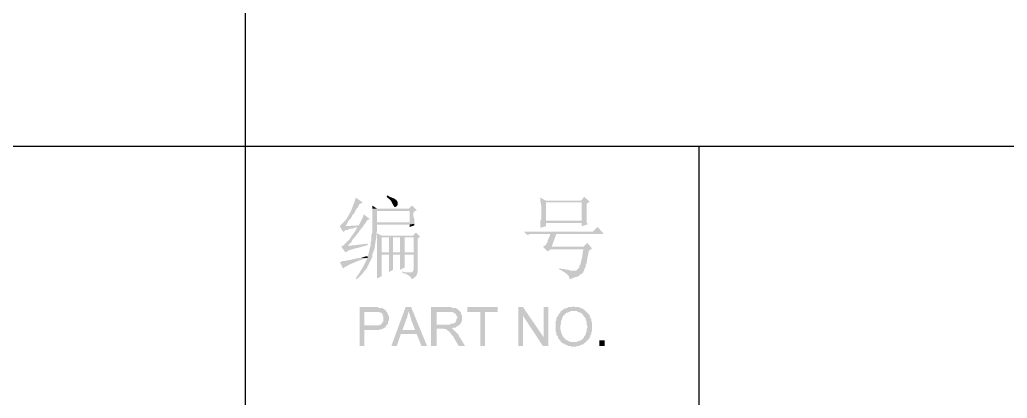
# Model space of a CAD drawing. Extents: x -5608 to -3197, y -2048 to 96.
# Drawn here: x -3684.9 to -3608, y -1258.9 to -1229.4 of the extents above; entities that cross this region are included whole.
import ezdxf

# ---------------------------------------------------------------- set-up
doc = ezdxf.new("R2010")
doc.units = 0
doc.header["$LTSCALE"] = 25.4
doc.header["$MEASUREMENT"] = 0
doc.layers.add('7文字层', color=3, linetype='CONTINUOUS')

msp = doc.modelspace()

# ---------------------------------------------------------------- hatches: boundary and pattern name
at = {"layer": '7文字层'}
h = msp.add_hatch(color=3, dxfattribs=at)
h.dxf.hatch_style = 2
h.paths.add_polyline_path([(-3658.747, -1243.246), (-3658.767, -1243.341), (-3658.809, -1243.48), (-3658.866, -1243.648), (-3658.933, -1243.832), (-3659.004, -1244.016), (-3659.072, -1244.185), (-3659.133, -1244.324), (-3659.179, -1244.42), (-3659.515, -1245.001), (-3659.982, -1245.47), (-3659.735, -1245.902), (-3659.673, -1245.902), (-3659.55, -1245.779), (-3659.426, -1245.779), (-3659.303, -1245.717), (-3659.179, -1245.655), (-3658.994, -1245.655), (-3658.623, -1245.532), (-3658.191, -1245.532), (-3659.55, -1245.47), (-3659.488, -1245.408), (-3659.303, -1245.037), (-3659.117, -1244.852), (-3658.994, -1244.605), (-3658.87, -1244.482), (-3658.685, -1244.111), (-3658.562, -1243.988), (-3658.438, -1243.74), (-3658.191, -1243.617)])
h = msp.add_hatch(color=3, dxfattribs=at)
h.dxf.hatch_style = 2
h.paths.add_polyline_path([(-3656.276, -1243.061), (-3656.338, -1243.185), (-3656.173, -1243.327), (-3656.069, -1243.422), (-3656.008, -1243.486), (-3655.971, -1243.539), (-3655.942, -1243.597), (-3655.903, -1243.68), (-3655.835, -1243.804), (-3655.721, -1243.988), (-3655.659, -1243.988), (-3655.597, -1243.926), (-3655.535, -1243.926), (-3655.471, -1243.771), (-3655.465, -1243.639), (-3655.507, -1243.527), (-3655.587, -1243.432), (-3655.696, -1243.352), (-3655.823, -1243.286), (-3655.958, -1243.231), (-3656.091, -1243.185)])
h = msp.add_hatch(color=3, dxfattribs=at)
h.dxf.hatch_style = 2
h.paths.add_polyline_path([(-3644.357, -1243.246), (-3644.357, -1243.555), (-3641.145, -1243.617), (-3641.145, -1245.037), (-3644.357, -1245.037), (-3644.357, -1245.223), (-3641.145, -1245.223), (-3641.145, -1245.47), (-3640.713, -1245.346), (-3640.713, -1245.223), (-3640.775, -1245.161), (-3640.775, -1244.79), (-3640.775, -1243.74), (-3640.528, -1243.555), (-3643.924, -1243.493)])
h = msp.add_hatch(color=3, dxfattribs=at)
h.dxf.hatch_style = 2
h.paths.add_polyline_path([(-3644.357, -1243.555), (-3644.327, -1243.736), (-3644.303, -1243.843), (-3644.29, -1243.976), (-3644.295, -1244.235), (-3644.295, -1244.914), (-3644.357, -1245.037), (-3643.924, -1245.037), (-3643.924, -1243.617), (-3641.145, -1243.617)])
h = msp.add_hatch(color=3, dxfattribs=at)
h.dxf.hatch_style = 2
h.paths.add_polyline_path([(-3640.96, -1243.185), (-3641.207, -1243.493), (-3643.924, -1243.493), (-3640.528, -1243.555)])
h = msp.add_hatch(color=3, dxfattribs=at)
h.dxf.hatch_style = 2
h.paths.add_polyline_path([(-3657.45, -1244.235), (-3657.45, -1245.161), (-3657.45, -1245.964), (-3657.512, -1246.149), (-3657.512, -1246.581), (-3657.573, -1246.705), (-3657.573, -1247.014), (-3657.635, -1247.137), (-3657.722, -1247.546), (-3657.82, -1247.94), (-3658.314, -1247.94), (-3657.82, -1247.94), (-3658.037, -1248.384), (-3658.244, -1248.769), (-3658.471, -1249.141), (-3658.747, -1249.546), (-3658.685, -1249.608), (-3658.422, -1249.39), (-3658.245, -1249.197), (-3658.088, -1248.993), (-3657.882, -1248.743), (-3657.635, -1248.249), (-3657.553, -1248.081), (-3657.488, -1247.969), (-3657.451, -1247.858), (-3657.45, -1247.693), (-3657.274, -1247.212), (-3657.203, -1246.705), (-3657.147, -1246.411), (-3657.105, -1246.034), (-3657.081, -1245.652), (-3657.079, -1245.346), (-3654.547, -1245.346), (-3654.177, -1245.284), (-3654.177, -1245.223), (-3657.079, -1245.161), (-3657.079, -1244.296), (-3654.547, -1244.296)])
h = msp.add_hatch(color=3, dxfattribs=at)
h.dxf.hatch_style = 2
h.paths.add_polyline_path([(-3657.45, -1243.864), (-3657.45, -1244.111), (-3657.079, -1244.111)])
h = msp.add_hatch(color=3, dxfattribs=at)
h.dxf.hatch_style = 2
h.paths.add_polyline_path([(-3654.362, -1243.864), (-3654.609, -1244.111), (-3657.45, -1244.111), (-3657.45, -1244.235), (-3654.547, -1244.296), (-3654.547, -1245.161), (-3657.079, -1245.161), (-3654.177, -1245.223), (-3654.172, -1245.047), (-3654.178, -1244.941), (-3654.193, -1244.88), (-3654.211, -1244.839), (-3654.229, -1244.792), (-3654.242, -1244.713), (-3654.247, -1244.577), (-3654.238, -1244.358), (-3653.991, -1244.235)])
h = msp.add_hatch(color=3, dxfattribs=at)
h.dxf.hatch_style = 2
h.paths.add_polyline_path([(-3658.129, -1244.543), (-3658.166, -1244.723), (-3658.277, -1244.968), (-3658.407, -1245.217), (-3658.5, -1245.408), (-3659.55, -1245.47), (-3658.191, -1245.532), (-3658.129, -1245.408), (-3658.006, -1245.284), (-3657.944, -1245.161), (-3657.82, -1244.976), (-3657.635, -1244.914)])
h = msp.add_hatch(color=3, dxfattribs=at)
h.dxf.hatch_style = 2
h.paths.add_polyline_path([(-3654.177, -1245.284), (-3654.547, -1245.346), (-3654.547, -1245.532), (-3654.177, -1245.408)])
h = msp.add_hatch(color=3, dxfattribs=at)
h.dxf.hatch_style = 2
h.paths.add_polyline_path([(-3644.357, -1245.223), (-3644.357, -1245.593), (-3643.924, -1245.47), (-3643.924, -1245.223), (-3641.145, -1245.223)])
h = msp.add_hatch(color=3, dxfattribs=at)
h.dxf.hatch_style = 2
h.paths.add_polyline_path([(-3658.191, -1245.532), (-3658.623, -1245.532), (-3658.746, -1245.797), (-3658.907, -1246.04), (-3659.08, -1246.276), (-3659.241, -1246.52), (-3659.673, -1246.952), (-3659.797, -1247.014), (-3659.858, -1247.075), (-3659.55, -1247.508), (-3659.224, -1247.333), (-3658.824, -1247.211), (-3658.416, -1247.114), (-3658.067, -1247.014), (-3659.364, -1247.014), (-3659.303, -1246.952), (-3659.241, -1246.828), (-3659.117, -1246.767), (-3658.994, -1246.52), (-3658.932, -1246.458), (-3658.607, -1246.066), (-3658.314, -1245.655)])
h = msp.add_hatch(color=3, dxfattribs=at)
h.dxf.hatch_style = 2
h.paths.add_polyline_path([(-3657.079, -1246.026), (-3657.079, -1246.334), (-3654.238, -1246.334), (-3654.238, -1247.508), (-3654.918, -1247.508), (-3655.288, -1247.693), (-3654.238, -1247.693), (-3654.238, -1248.867), (-3654.3, -1248.99), (-3654.362, -1249.052), (-3654.424, -1249.052), (-3653.93, -1249.114), (-3653.93, -1246.458), (-3653.744, -1246.273), (-3656.709, -1246.211)])
h = msp.add_hatch(color=3, dxfattribs=at)
h.dxf.hatch_style = 2
h.paths.add_polyline_path([(-3654.053, -1245.964), (-3654.3, -1246.211), (-3656.709, -1246.211), (-3653.744, -1246.273)])
h = msp.add_hatch(color=3, dxfattribs=at)
h.dxf.hatch_style = 2
h.paths.add_polyline_path([(-3639.91, -1245.532), (-3640.281, -1245.902), (-3645.654, -1245.902), (-3645.407, -1246.149), (-3645.16, -1246.087), (-3639.416, -1246.087)])
h = msp.add_hatch(color=3, dxfattribs=at)
h.dxf.hatch_style = 2
h.paths.add_polyline_path([(-3657.82, -1246.828), (-3659.364, -1247.014), (-3658.067, -1247.014), (-3657.82, -1246.952)])
h = msp.add_hatch(color=3, dxfattribs=at)
h.dxf.hatch_style = 2
h.paths.add_polyline_path([(-3657.079, -1246.334), (-3657.079, -1249.546), (-3656.709, -1249.361), (-3656.709, -1247.693), (-3655.288, -1247.693), (-3654.918, -1247.508), (-3656.709, -1247.508), (-3656.709, -1246.334), (-3655.288, -1246.334)])
h = msp.add_hatch(color=3, dxfattribs=at)
h.dxf.hatch_style = 2
h.paths.add_polyline_path([(-3655.844, -1246.334), (-3656.153, -1246.334), (-3656.153, -1247.508), (-3656.709, -1247.508), (-3655.844, -1247.508)])
h = msp.add_hatch(color=3, dxfattribs=at)
h.dxf.hatch_style = 2
h.paths.add_polyline_path([(-3655.288, -1246.334), (-3655.288, -1247.508), (-3655.844, -1247.508), (-3654.918, -1247.508), (-3654.918, -1246.334), (-3654.238, -1246.334)])
h = msp.add_hatch(color=3, dxfattribs=at)
h.dxf.hatch_style = 2
h.paths.add_polyline_path([(-3643.122, -1246.087), (-3643.616, -1246.087), (-3643.616, -1246.211), (-3643.801, -1246.581), (-3643.801, -1246.705), (-3643.863, -1246.767), (-3643.924, -1246.89), (-3644.048, -1247.014), (-3644.172, -1247.075), (-3643.801, -1247.446), (-3643.554, -1247.261), (-3641.022, -1247.261), (-3640.342, -1247.199), (-3643.492, -1247.075)])
h = msp.add_hatch(color=3, dxfattribs=at)
h.dxf.hatch_style = 2
h.paths.add_polyline_path([(-3640.713, -1246.767), (-3641.022, -1247.075), (-3643.492, -1247.075), (-3640.342, -1247.199)])
h = msp.add_hatch(color=3, dxfattribs=at)
h.dxf.hatch_style = 2
h.paths.add_polyline_path([(-3640.342, -1247.199), (-3641.022, -1247.261), (-3641.115, -1247.883), (-3641.269, -1248.496), (-3641.331, -1248.558), (-3641.331, -1248.681), (-3641.392, -1248.743), (-3641.578, -1248.928), (-3641.825, -1248.928), (-3640.96, -1248.928), (-3640.96, -1248.867), (-3640.837, -1248.619), (-3640.837, -1248.496), (-3640.775, -1248.372), (-3640.689, -1247.879), (-3640.589, -1247.384)])
h = msp.add_hatch(color=3, dxfattribs=at)
h.dxf.hatch_style = 2
h.paths.add_polyline_path([(-3658.314, -1247.94), (-3658.552, -1247.953), (-3658.834, -1248.015), (-3659.103, -1248.086), (-3659.303, -1248.125), (-3659.426, -1248.125), (-3659.55, -1248.187), (-3659.797, -1248.187), (-3659.858, -1248.249), (-3659.982, -1248.249), (-3659.735, -1248.743), (-3659.673, -1248.743), (-3659.55, -1248.619), (-3659.488, -1248.619), (-3659.426, -1248.558), (-3659.303, -1248.496), (-3659.179, -1248.434), (-3658.513, -1248.153), (-3657.82, -1247.94)])
h = msp.add_hatch(color=3, dxfattribs=at)
h.dxf.hatch_style = 2
h.paths.add_polyline_path([(-3657.82, -1247.817), (-3657.944, -1247.817), (-3658.129, -1247.878), (-3658.314, -1247.94), (-3657.82, -1247.94)])
h = msp.add_hatch(color=3, dxfattribs=at)
h.dxf.hatch_style = 2
h.paths.add_polyline_path([(-3655.844, -1247.693), (-3656.153, -1247.693), (-3656.153, -1249.052), (-3655.844, -1248.867)])
h = msp.add_hatch(color=3, dxfattribs=at)
h.dxf.hatch_style = 2
h.paths.add_polyline_path([(-3655.288, -1247.693), (-3655.288, -1248.867), (-3654.918, -1248.681), (-3654.918, -1247.693), (-3654.238, -1247.693)])
h = msp.add_hatch(color=3, dxfattribs=at)
h.dxf.hatch_style = 2
h.paths.add_polyline_path([(-3655.103, -1248.99), (-3655.103, -1249.114), (-3654.893, -1249.16), (-3654.669, -1249.268), (-3654.476, -1249.422), (-3654.362, -1249.608), (-3654.202, -1249.492), (-3654.092, -1249.409), (-3654.008, -1249.302), (-3653.93, -1249.114), (-3654.424, -1249.052), (-3654.918, -1249.052)])
h = msp.add_hatch(color=3, dxfattribs=at)
h.dxf.hatch_style = 2
h.paths.add_polyline_path([(-3642.875, -1248.743), (-3642.936, -1248.805), (-3642.676, -1248.95), (-3642.393, -1249.123), (-3642.166, -1249.337), (-3642.072, -1249.608), (-3641.948, -1249.546), (-3641.763, -1249.484), (-3641.639, -1249.422), (-3641.516, -1249.422), (-3641.454, -1249.361), (-3641.392, -1249.361), (-3641.269, -1249.237), (-3641.145, -1249.175), (-3641.022, -1249.052), (-3641.022, -1248.99), (-3640.96, -1248.928), (-3642.01, -1248.928), (-3642.195, -1248.867), (-3642.319, -1248.867), (-3642.504, -1248.805), (-3642.689, -1248.805)])
h = msp.add_hatch(color=3, dxfattribs=at)
h.dxf.hatch_style = 2
h.paths.add_polyline_path([(-3657.326, -1251.769), (-3658.438, -1251.769), (-3658.438, -1254.795), (-3658.067, -1254.795), (-3658.067, -1253.56), (-3656.956, -1253.56), (-3656.832, -1253.498), (-3656.709, -1253.498), (-3656.647, -1253.437), (-3656.585, -1253.437), (-3656.523, -1253.375), (-3656.462, -1253.375), (-3656.4, -1253.313), (-3656.4, -1253.251), (-3658.067, -1253.19), (-3658.067, -1252.14), (-3656.338, -1252.14), (-3656.4, -1252.078), (-3656.4, -1252.016), (-3656.523, -1251.954), (-3656.585, -1251.893), (-3656.709, -1251.831), (-3656.956, -1251.831), (-3657.018, -1251.769), (-3657.203, -1251.769)])
h = msp.add_hatch(color=3, dxfattribs=at)
h.dxf.hatch_style = 2
h.paths.add_polyline_path([(-3656.338, -1252.14), (-3657.265, -1252.14), (-3656.894, -1252.14), (-3656.832, -1252.202), (-3656.77, -1252.202), (-3656.709, -1252.263), (-3656.647, -1252.325), (-3656.647, -1252.449), (-3656.585, -1252.51), (-3656.585, -1252.881), (-3656.709, -1253.004), (-3656.709, -1253.066), (-3656.77, -1253.128), (-3656.832, -1253.128), (-3656.894, -1253.19), (-3658.067, -1253.19), (-3656.4, -1253.251), (-3656.215, -1253.066), (-3656.215, -1252.881), (-3656.153, -1252.819), (-3656.153, -1252.51), (-3656.215, -1252.387), (-3656.215, -1252.325), (-3656.276, -1252.263), (-3656.276, -1252.202)])
h = msp.add_hatch(color=3, dxfattribs=at)
h.dxf.hatch_style = 2
h.paths.add_polyline_path([(-3654.424, -1251.769), (-3654.856, -1251.769), (-3655.968, -1254.795), (-3655.535, -1254.795), (-3655.226, -1253.869), (-3653.991, -1253.869), (-3655.103, -1253.56), (-3654.794, -1252.696), (-3654.732, -1252.572), (-3654.732, -1252.449), (-3654.671, -1252.325), (-3654.671, -1252.202), (-3654.609, -1252.078)])
h = msp.add_hatch(color=3, dxfattribs=at)
h.dxf.hatch_style = 2
h.paths.add_polyline_path([(-3654.424, -1251.769), (-3654.609, -1252.078), (-3654.609, -1252.202), (-3654.547, -1252.325), (-3654.547, -1252.387), (-3654.485, -1252.449), (-3654.485, -1252.572), (-3654.424, -1252.634), (-3654.424, -1252.757), (-3654.115, -1253.56), (-3655.103, -1253.56), (-3653.991, -1253.869), (-3653.621, -1254.795), (-3653.188, -1254.795)])
h = msp.add_hatch(color=3, dxfattribs=at)
h.dxf.hatch_style = 2
h.paths.add_polyline_path([(-3651.521, -1251.769), (-3652.88, -1251.769), (-3652.88, -1254.795), (-3652.447, -1254.795), (-3652.447, -1253.437), (-3651.212, -1253.437), (-3651.15, -1253.375), (-3650.965, -1253.375), (-3650.842, -1253.251), (-3650.78, -1253.251), (-3650.656, -1253.128), (-3652.447, -1253.128), (-3652.447, -1252.14), (-3651.521, -1252.14), (-3650.656, -1252.078), (-3650.746, -1251.982), (-3650.805, -1251.926), (-3650.841, -1251.901), (-3650.879, -1251.895), (-3650.922, -1251.875), (-3650.965, -1251.831), (-3651.212, -1251.831), (-3651.336, -1251.769), (-3651.397, -1251.769)])
h = msp.add_hatch(color=3, dxfattribs=at)
h.dxf.hatch_style = 2
h.paths.add_polyline_path([(-3650.656, -1252.078), (-3651.521, -1252.14), (-3651.212, -1252.14), (-3651.15, -1252.202), (-3651.089, -1252.202), (-3650.903, -1252.387), (-3650.903, -1252.449), (-3650.842, -1252.51), (-3650.842, -1252.634), (-3650.903, -1252.696), (-3650.903, -1252.819), (-3650.965, -1252.881), (-3650.965, -1252.943), (-3651.027, -1253.004), (-3651.089, -1253.004), (-3651.15, -1253.066), (-3651.336, -1253.066), (-3651.397, -1253.128), (-3652.447, -1253.128), (-3650.656, -1253.128), (-3650.533, -1253.004), (-3650.533, -1252.943), (-3650.471, -1252.881), (-3650.471, -1252.387), (-3650.533, -1252.325), (-3650.533, -1252.202), (-3650.595, -1252.14)])
h = msp.add_hatch(color=3, dxfattribs=at)
h.dxf.hatch_style = 2
h.paths.add_polyline_path([(-3647.692, -1251.769), (-3650.039, -1251.769), (-3650.039, -1252.14), (-3649.051, -1252.14), (-3649.051, -1254.795), (-3648.68, -1254.795), (-3648.68, -1252.14), (-3647.692, -1252.14)])
h = msp.add_hatch(color=3, dxfattribs=at)
h.dxf.hatch_style = 2
h.paths.add_polyline_path([(-3645.716, -1251.769), (-3646.086, -1251.769), (-3646.086, -1254.795), (-3645.716, -1254.795), (-3645.716, -1252.449)])
h = msp.add_hatch(color=3, dxfattribs=at)
h.dxf.hatch_style = 2
h.paths.add_polyline_path([(-3645.716, -1251.769), (-3645.716, -1252.449), (-3644.172, -1254.795), (-3644.11, -1254.116)])
h = msp.add_hatch(color=3, dxfattribs=at)
h.dxf.hatch_style = 2
h.paths.add_polyline_path([(-3643.739, -1251.769), (-3644.11, -1251.769), (-3644.11, -1254.116), (-3644.172, -1254.795), (-3643.739, -1254.795)])
h = msp.add_hatch(color=3, dxfattribs=at)
h.dxf.hatch_style = 2
h.paths.add_polyline_path([(-3642.689, -1252.016), (-3642.813, -1252.14), (-3642.813, -1252.202), (-3642.875, -1252.263), (-3642.936, -1252.325), (-3642.936, -1252.387), (-3643.06, -1252.51), (-3643.06, -1252.572), (-3643.122, -1252.634), (-3643.122, -1252.819), (-3643.183, -1252.881), (-3643.183, -1252.943), (-3643.183, -1253.375), (-3643.183, -1253.684), (-3643.122, -1253.746), (-3643.122, -1253.931), (-3642.998, -1254.054), (-3642.998, -1254.178), (-3642.813, -1254.363), (-3642.813, -1254.425), (-3642.689, -1254.548), (-3642.566, -1254.61), (-3642.504, -1254.61), (-3642.504, -1254.672), (-3642.442, -1254.672), (-3642.319, -1254.734), (-3642.257, -1254.734), (-3642.195, -1254.795), (-3642.133, -1254.795), (-3642.038, -1254.793), (-3641.996, -1254.8), (-3641.986, -1254.842), (-3641.95, -1254.854), (-3641.862, -1254.86), (-3641.701, -1254.857), (-3641.578, -1254.857), (-3641.516, -1254.795), (-3641.331, -1254.795), (-3641.269, -1254.734), (-3641.028, -1254.659), (-3640.837, -1254.487), (-3642.01, -1254.487), (-3642.072, -1254.425), (-3642.195, -1254.425), (-3642.257, -1254.363), (-3642.319, -1254.363), (-3642.504, -1254.178), (-3642.626, -1254.036), (-3642.689, -1253.869), (-3642.751, -1253.746), (-3642.751, -1253.622), (-3642.813, -1253.498), (-3642.813, -1253.19), (-3642.751, -1253.066), (-3642.751, -1252.819), (-3642.689, -1252.757), (-3642.689, -1252.634), (-3642.628, -1252.572), (-3642.628, -1252.51), (-3642.319, -1252.202), (-3642.257, -1252.202), (-3642.142, -1252.158), (-3642.075, -1252.126), (-3642.04, -1252.103), (-3641.998, -1252.08), (-3641.96, -1252.076), (-3641.887, -1252.076), (-3641.763, -1252.078)])
h = msp.add_hatch(color=3, dxfattribs=at)
h.dxf.hatch_style = 2
h.paths.add_polyline_path([(-3641.763, -1251.707), (-3641.886, -1251.769), (-3642.195, -1251.769), (-3642.257, -1251.831), (-3642.319, -1251.831), (-3642.442, -1251.893), (-3642.504, -1251.893), (-3642.628, -1252.016), (-3642.689, -1252.016), (-3641.763, -1252.078), (-3641.516, -1252.078), (-3641.454, -1252.14), (-3641.213, -1252.215), (-3641.022, -1252.387), (-3641.022, -1252.449), (-3640.837, -1252.634), (-3640.837, -1252.757), (-3640.775, -1252.881), (-3640.775, -1253.128), (-3640.713, -1253.19), (-3640.713, -1253.375), (-3640.775, -1253.437), (-3640.775, -1253.684), (-3640.837, -1253.807), (-3640.837, -1253.931), (-3640.96, -1254.054), (-3640.96, -1254.116), (-3641.207, -1254.363), (-3641.269, -1254.363), (-3641.384, -1254.407), (-3641.452, -1254.439), (-3641.487, -1254.462), (-3641.528, -1254.485), (-3641.567, -1254.488), (-3641.64, -1254.489), (-3641.763, -1254.487), (-3640.837, -1254.487), (-3640.589, -1254.24), (-3640.528, -1254.178), (-3640.528, -1254.116), (-3640.466, -1254.054), (-3640.466, -1253.931), (-3640.404, -1253.869), (-3640.404, -1253.746), (-3640.342, -1253.622), (-3640.342, -1253.19), (-3640.342, -1252.943), (-3640.404, -1252.881), (-3640.404, -1252.696), (-3640.466, -1252.634), (-3640.466, -1252.572), (-3640.528, -1252.51), (-3640.528, -1252.387), (-3640.96, -1251.954), (-3641.022, -1251.954), (-3641.022, -1251.893), (-3641.132, -1251.877), (-3641.201, -1251.855), (-3641.246, -1251.83), (-3641.285, -1251.806), (-3641.332, -1251.784), (-3641.407, -1251.769), (-3641.524, -1251.763), (-3641.701, -1251.769)])
h = msp.add_hatch(color=3, dxfattribs=at)
h.dxf.hatch_style = 2
h.paths.add_polyline_path([(-3651.274, -1253.437), (-3652.015, -1253.437), (-3651.709, -1253.49), (-3651.459, -1253.684), (-3651.397, -1253.746), (-3651.336, -1253.807), (-3651.336, -1253.869), (-3651.15, -1254.054), (-3651.089, -1254.178), (-3650.718, -1254.795), (-3650.224, -1254.795), (-3650.718, -1253.993), (-3650.718, -1253.931), (-3651.15, -1253.498), (-3651.212, -1253.498)])
h = msp.add_hatch(color=3, dxfattribs=at)
h.dxf.hatch_style = 2
h.paths.add_polyline_path([(-3639.354, -1254.795), (-3639.354, -1254.363), (-3639.787, -1254.363), (-3639.787, -1254.795)])

# ---------------------------------------------------------------- linework, layer by layer
at = {"layer": '7文字层', "color": 3}
for points in [[(-3667.331, -1300.436), (-3667.331, -1198.471)], [(-3777.14, -1239.232), (-3541.095, -1239.232)], [(-3632.005, -1300.436), (-3632.005, -1239.232)]]:
    msp.add_lwpolyline(points, dxfattribs=at)

doc.saveas('drawing.dxf')
